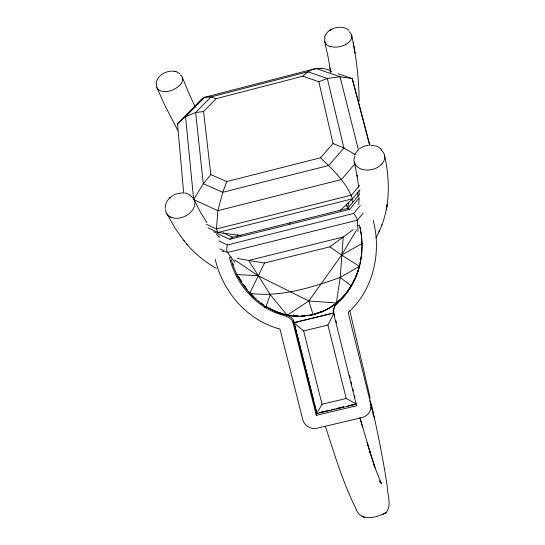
<?xml version="1.0" encoding="UTF-8"?>
<svg xmlns="http://www.w3.org/2000/svg" width="545" height="545" viewBox="0 0 545 545"><rect width="100%" height="100%" fill="white"/><g stroke="black" fill="none" stroke-linecap="round" stroke-linejoin="round"><path stroke-width="0.82" d="M165.183 208.347C165.081 204.109 167.165 199.872 170.53 197.31L169.713 198.06L173.085 195.369L175.728 194.109L182.446 192.773M347.492 206.419A4.524 3.066 -12.9 0 1 346.722 205.302L346.654 204.15M374.163 417.627L372.95 411.856L370.845 407.394M372.412 409.445L371.738 405.534L369.81 400.779M359.087 198.516L358.692 204.484M156.156 84.114C156.613 74.965 167.656 69.385 175.878 71.64L174.141 71.245L176.164 71.599L179.721 73.561M356.648 404.424L356.566 405.773L316.27 415.317L292.931 322.327A6.513 6.458 36.6 0 0 292.072 320.351L288.789 317.435L283.325 315.242A64.092 63.833 63.8 0 1 265.149 307.455L264.618 307.087M300.751 316.284A47.32 39.281 -6.7 0 0 302.686 316.216L313.116 314.86L322.054 311.822A51.768 42.251 -20.1 0 0 336.354 303.252L340.189 277.48L343.234 237.007L353.398 229.554M361.158 257.622L360.347 262.288A83.167 82.677 66.1 0 1 357.922 271.539L357.888 271.41M361.185 257.478L361.015 258.568M360.347 262.288L360.429 261.832M361.11 257.887L361.117 257.84A83.167 82.677 66.1 0 0 361.567 237.586A86.703 86.165 65.8 0 0 359.428 225.112L357.786 225.521M357.922 271.539L358.017 271.076M334.01 313.028L293.864 322.797L316.7 413.614L356.655 404.152L356.566 405.773L333.404 312.476A6.533 6.499 18.6 0 1 333.233 310.364L334.712 306.338L338.425 301.937A63.82 63.54 63.1 0 0 351.164 286.404L351.409 285.628M351.164 286.404L354.032 280.852A62.362 51.414 -63 0 0 358.004 271.131L358.194 270.538M324.52 37.762C325.202 34.144 327.824 31.085 331.142 29.573L329.18 30.683M359.257 266.934L358.951 267.997M358.835 268.44L358.324 270.095M358.412 269.795L358.508 269.496A82.2 81.716 66.3 0 1 358.045 270.947M358.29 270.238L358.133 270.695M289.402 224.383L289.899 222.932M375.989 237.797C390.111 212.945 390.711 183.079 384.627 155.802M275.934 311.76L265.94 306.787L270.259 294.647L248.711 260.449L237.123 258.344M338.425 301.937L338.752 301.044L335.08 305.398L333.622 309.383A6.458 6.431 18.5 0 0 333.785 311.468L333.812 311.549M183.754 193.509L177.486 123.708L185.545 116.65L195.635 112.536L203.558 111.534L216.113 98.672L302.925 76.177L318.839 81.736L333.043 143.546L320.521 157.784L226.768 181.553L222.728 192.29L217.871 210.663L216.447 228.968L217.966 232.477L241.094 235.515M333.404 312.476L333.785 311.468M373.018 414.711L372.889 410.576L370.355 404.118M234.636 259.924L258.051 275.716L308.858 300.976L336.469 302.986A51.012 41.325 -55.1 0 0 344.317 295.424L344.556 295.24M381.466 225.705L381.916 224.649M378.83 231.932L379.272 230.889M351.777 284.722L353.283 281.445M353.426 281.118L353.725 280.464L354.032 280.852M353.875 280.123L354.284 279.231M354.529 278.693L354.802 278.1M355.538 276.465L355.953 275.545M356.689 273.951L357.227 272.766M357.493 272.173L358.031 270.988M264.516 263.017L248.711 260.449L343.234 237.007L329.834 246.844L264.516 263.017L249.739 293.292L253.262 296.855A62.328 46.509 42.1 0 0 261.259 303.585L265.94 306.787M355.905 403.743L346.218 398.497L327.92 325.052L333.629 313.777M354.659 154.766L357.827 150.141M316.7 413.614L322.041 404.24L303.647 330.938L293.864 322.797M351.859 284.762L352.268 284.047A74.679 74.297 65.9 0 0 355.04 278.57M313.334 314.499L315.719 313.688L313.116 314.86L308.858 300.976L341.62 255.08L356.519 230.079M350.857 286.513L350.96 286.336A63.077 62.804 63.4 0 1 322.851 311.263L321.08 311.863M351.266 286.186L352.09 284.756A75.517 75.121 65.7 0 0 357.806 271.771M350.96 286.336L349.59 288.469M334.065 312.864L293.98 322.62L293.264 323.669L294.089 322.538M344.624 295.158L345.421 294.137A52.518 42.503 -55.1 0 0 349.583 288.469M345.033 294.682L351.3 285.893L340.189 277.48C311.29 287.528 280.682 297.55 249.739 293.292L250.434 293.36M292.931 322.327L293.755 321.209A6.438 6.39 36.6 0 0 292.903 319.254L290.315 316.774L285.907 314.731M381.262 164.563L382.113 163.623M358.051 231.523L357.329 220.2L363.188 213.115M345.421 294.137L344.896 294.845M203.558 111.534L210.826 174.618L203.299 183.685L193.666 199.627L217.871 210.663L341.449 179.557L354.952 163.779M360.191 205.574L353.616 213.47L227.428 244.937L218.879 240.87M213.647 231.748L229.677 239.296L232.449 237.204L347.744 208.401L359.434 194.456M229.677 239.296L349.597 209.355L359.339 197.712M360.041 189.783L352.458 198.809L339.814 210.854M359.68 185.429L351.511 195.117L216.447 228.968L206.432 224.281M261.259 303.585L261.75 303M344.76 295.002L345.019 294.613M277.139 312.237L277.241 312.271A54.057 41.4 25.4 0 0 287.161 315.262L287.426 314.949M344.488 295.322L343.943 295.949A54.091 44.397 -43.4 0 1 336.36 303.265M283.325 315.242L284.258 314.199A63.384 63.131 64.1 0 0 285.437 314.492M325.304 426.197C334.432 453.719 342.567 481.841 355.599 507.851C359.911 522.042 375.512 518.016 385.615 512.92C392.366 506.142 387.202 494.622 387.202 486.215C383.748 462.528 378.891 439.072 373.979 415.651M302.925 76.177C310.377 67.784 322.102 65.911 331.83 71.613M265.149 307.455L266.28 306.501M264.965 307.305L265.844 306.569M253.262 296.855L254.059 297.052M231.073 257.008L229.431 257.417A84.577 84.284 76.6 0 0 236.905 276.867A82.533 82.234 75.2 0 0 248.213 293.176L252.526 297.631L253.793 296.787M252.321 297.475L253.663 296.582A83.589 83.303 77 0 1 250.686 293.503M270.259 294.647L287.161 315.262L308.858 300.976M329.548 30.472C335.141 26.65 343.588 25.738 348.977 30.404M249.433 294.498L250.509 293.442M359.482 148.683L363.897 146.326L368.502 145.229M340.189 277.48L359.414 266.328A70.312 59.65 -79.1 0 0 361.955 243.581M329.834 246.844L341.62 255.08L361.975 243.574A77.356 69.024 80.9 0 0 360.027 227.367M382.508 514.528L386.248 512.572M322.054 311.822L323.335 311.168A47.34 38.402 -32.8 0 0 336.456 302.979M231.121 259.406A76.164 60.877 70.2 0 0 236.932 274.523L237.368 274.319M236.905 276.867L238.342 276.254M318.839 81.736L327.313 78.487L340.039 76.722L352.295 78.582L369.83 145.283M316.311 313.484L317.503 313.075L316.277 313.538M318.096 312.878L319.288 312.469M319.888 312.265L320.48 312.067M318.069 312.932L319.261 312.53M319.854 312.326L322.838 311.311M313.3 314.547L315.8 313.709M316.427 313.498L317.68 313.075M318.307 312.864L318.934 312.653M319.568 312.442L320.821 312.019M321.448 311.801L323.335 311.168M203.21 98.829L201.568 99.258L177.486 123.708L177.97 124.825M319.949 68.554L321.598 68.132L321.775 68.84M221.999 251.81L223.627 251.409M303.647 330.938L327.92 325.052M322.041 404.24L346.218 398.497M319.322 412.606L320.978 412.218M321.802 412.02L323.049 411.72M324.289 411.427L325.535 411.134M331.755 409.656L334.248 409.07M337.982 408.185L339.228 407.885M342.342 407.149L343.588 406.856M351.695 404.935L352.942 404.635M354.195 404.342L355.442 404.043M320.038 412.517L323.294 411.748M324.922 411.366L329.807 410.208M331.435 409.82L334.691 409.05M336.32 408.661L343.643 406.924M347.717 405.964L355.858 404.029M302.679 316.202L305.336 315.787M306.665 315.582L308.654 315.269M309.982 315.065L311.972 314.758L309.56 315.119M304.621 315.814L303.34 316.059A63.384 63.131 64.1 0 1 300.963 316.148M306.447 315.589L308.354 315.248M370.804 145.154L376.425 146.121L378.305 146.939L381.405 149.459M236.939 274.523L258.051 275.716M184.83 192.95L186.969 193.434L190.9 195.566M278.311 328.567C246.558 319.677 222.598 291.146 215.295 259.515M278.427 328.601L279.953 329.057L302.754 419.595A11.786 11.615 21.3 0 0 316.992 428.234L362.023 417.579A11.833 11.677 13.1 0 0 370.695 403.504L348.173 312.476C373.339 289.838 381.813 252.437 373.155 220.269M284.258 314.199L285.09 314.458M216.113 98.672L210.922 96.942L204.532 97.351L201.568 99.258L201.922 100.164M338.125 73.759L352.295 78.582L352.833 80.967M171.62 217.414L170.551 216.965M276.942 312.156L276.138 311.842M333.043 143.546L343.915 148.002L355.217 154.514M275.797 311.461L276.928 311.91A50.964 43.702 17 0 0 287.426 314.956M275.498 311.331L275.307 311.25A52.593 45.065 17.1 0 1 269.141 308.191L266.995 306.958M361.839 516.326L364.734 517.6M210.826 174.618L226.768 181.553M223.293 232.906L232.449 237.204M207.986 227.783L217.966 232.477L352.458 198.809C346.491 182.343 332.927 169.754 320.521 157.784M219.853 248.84L227.503 252.512L234.697 262.186M347.744 208.401L349.597 209.355M216.29 268.331C205.097 261.886 194.81 253.745 186.526 243.799M341.62 255.08L359.414 266.328M264.441 306.978L263.923 306.651M266.369 306.556L266.771 306.815M263.746 306.535L263.576 306.426A75.591 75.305 70.8 0 1 252.533 297.625M380.24 481.61L379.531 481.078L380.88 482.366L379.974 481.01L381.555 484.008L375.88 470.062L369.626 450.879L374.912 467.392L373.972 464.476M255.598 298.238L256.109 298.64M218.484 236.38L219.301 237.13L216.515 234.384M253.541 296.65L250.543 293.517M249.542 292.379L249.91 292.788M275.307 311.25L275.634 311.638M380.642 148.567L381.745 149.861M166.498 213.143L175.381 228.682L184.237 241.019M183.536 240.168L187.235 244.651M227.503 252.512L357.329 220.2M206.984 222.721L200.444 212.216L193.877 199.266M177.765 130.33L164.365 104.408L156.94 87.663M195.239 107.113L188.747 93.018L182.234 77.138M368.045 445.633L367.201 442.921L370.498 453.651L359.945 417.845M359.972 417.913L362.677 427.437M369.585 144.929L352.881 81.198M358.487 150.052L340.039 76.722L315.902 68.466L204.532 97.351L185.545 116.65L193.584 198.775M293.755 321.209L296.705 332.961M296.902 333.765L298.313 339.372M298.51 340.169L299.518 344.168M299.716 344.971L301.119 350.571M301.324 351.368L303.926 361.751M304.13 362.548L306.528 372.126M306.733 372.923L308.129 378.496M308.327 379.293L309.328 383.278M309.526 384.075L310.923 389.641M311.127 390.438L311.924 393.619M312.319 395.207L313.716 400.773M314.513 403.947L316.304 411.087M316.611 412.293L316.27 415.317L316.781 413.294L293.98 322.62M334.214 313.852L334.828 316.311M335.843 320.419L336.456 322.878M349.515 375.416L350.122 377.883M351.144 381.984L351.757 384.45M352.779 388.551L353.392 391.017M354.407 395.118L355.02 397.584M349.836 310.773L370.198 398.123M357.248 192.773L358.215 196.82M324.704 41.618L328.349 58.22L330.74 72.587M354.23 162.11L357.268 176.471L357.057 175.245L358.719 187.848M351.668 35.193L353.296 43.178C356.968 62.341 359.019 81.825 359.128 101.343M353.16 42.421L355.095 53.403M330.045 67.9L330.638 71.906M358.957 190.709L359.101 194.688M303.381 315.998A63.343 63.091 64.1 0 1 300.983 316.086M298.578 316.086A63.343 63.091 64.1 0 1 293.741 315.8M291.323 315.514A63.343 63.091 64.1 0 1 289.708 315.269M281.772 313.436A63.343 63.091 64.1 0 1 279.442 312.694M277.146 311.856A63.343 63.091 64.1 0 1 268.399 307.68M298.578 316.141A63.384 63.131 64.1 0 1 293.782 315.862M291.384 315.589A63.384 63.131 64.1 0 1 290.192 315.412M245.611 287.433A83.589 83.303 77 0 1 243.486 284.504M241.101 280.866A83.589 83.303 77 0 1 240.345 279.626M233.539 265.231A83.589 83.303 77 0 1 232.838 263.187M249.842 292.706A83.644 83.351 76.9 0 1 248.963 291.704M241.033 280.92A83.644 83.351 76.9 0 1 238.989 277.432M357.922 271.212A74.679 74.297 65.9 0 1 356.089 276.151M360.218 228.117A85.749 85.224 66 0 1 360.374 228.886M263.269 304.519A74.76 74.481 71.2 0 1 261.137 302.993M259.059 301.392A74.76 74.481 71.2 0 1 258.378 300.84M255.721 298.565A74.76 74.481 71.2 0 1 255.074 297.979M247.144 289.572A81.621 81.328 75.6 0 1 246.381 288.605M244.889 286.65A81.621 81.328 75.6 0 1 243.458 284.654M249.719 293.312A70.796 53.655 57 0 1 236.959 274.517M303.919 316.257A51.761 41.195 4.5 0 1 287.161 315.248M297.87 316.27A47.32 39.281 -6.7 0 1 289.306 315.33M245.563 287.678A64.964 56.019 54.1 0 1 243.077 284.224M241.517 281.84A64.964 56.019 54.1 0 1 238.669 276.88M227.408 252.601A4.994 1.928 -86.4 0 1 227.469 245.046M353.651 213.579A5.041 1.24 59.2 0 1 357.418 220.241M346.647 204.736A163.384 16.37 83.3 0 1 347.533 208.96M348.275 202.815A175.122 17.563 83.3 0 1 348.895 205.874M351.913 199.538A179.087 18.114 83.1 0 1 352.56 202.672M237.695 236.414A178.549 39.547 69.5 0 1 237.388 234.793M345.271 44.71A13.87 8.318 -12.6 0 1 330.154 46.414M330.066 46.495A13.823 8.379 -13.2 0 1 326.475 44.52M351.484 38.538A13.829 8.407 -13.1 0 1 345.326 44.758M326.55 44.54A13.829 8.407 -13.1 0 1 325.133 38.082M349.032 31.739A13.891 8.427 -13.1 0 1 351.484 38.538M382.134 163.629A15.526 11.35 -12.2 0 0 384.436 159.215A15.573 11.377 -12.1 0 0 382.501 151.265M381.18 150.045A15.526 11.35 -12.2 0 1 381.97 150.747M381.262 164.556A15.573 11.377 -12.1 0 1 366.172 170.047A15.505 11.316 -12.1 0 1 356.437 166.027A15.573 11.377 -12.1 0 1 354.311 157.621A15.505 11.316 -12.1 0 1 354.938 155.938M179.223 85.729A13.707 8.086 -22.6 0 1 165.203 91.608A13.659 8.168 -22.2 0 1 157.839 88.992M179.346 85.769A13.659 8.168 -22.2 0 0 181.955 82.206A13.727 8.209 -22.3 0 0 181.362 75.789A13.659 8.168 -22.2 0 0 180.136 74.788M157.709 89.005A13.727 8.209 -22.3 0 1 156.66 84.339M165.53 209.532A15.396 11.036 -25.7 0 0 183.706 216.856A15.396 11.036 -25.7 0 0 193.291 198.353A15.321 10.995 -25.7 0 0 190.021 195.682M387.229 204.559L386.33 209.627L387.229 204.559M343.915 148.002L328.676 165.496L222.728 192.29L203.299 183.685L195.635 112.536L210.922 96.942L307.925 71.783L327.313 78.487L343.915 148.002"/></g></svg>
